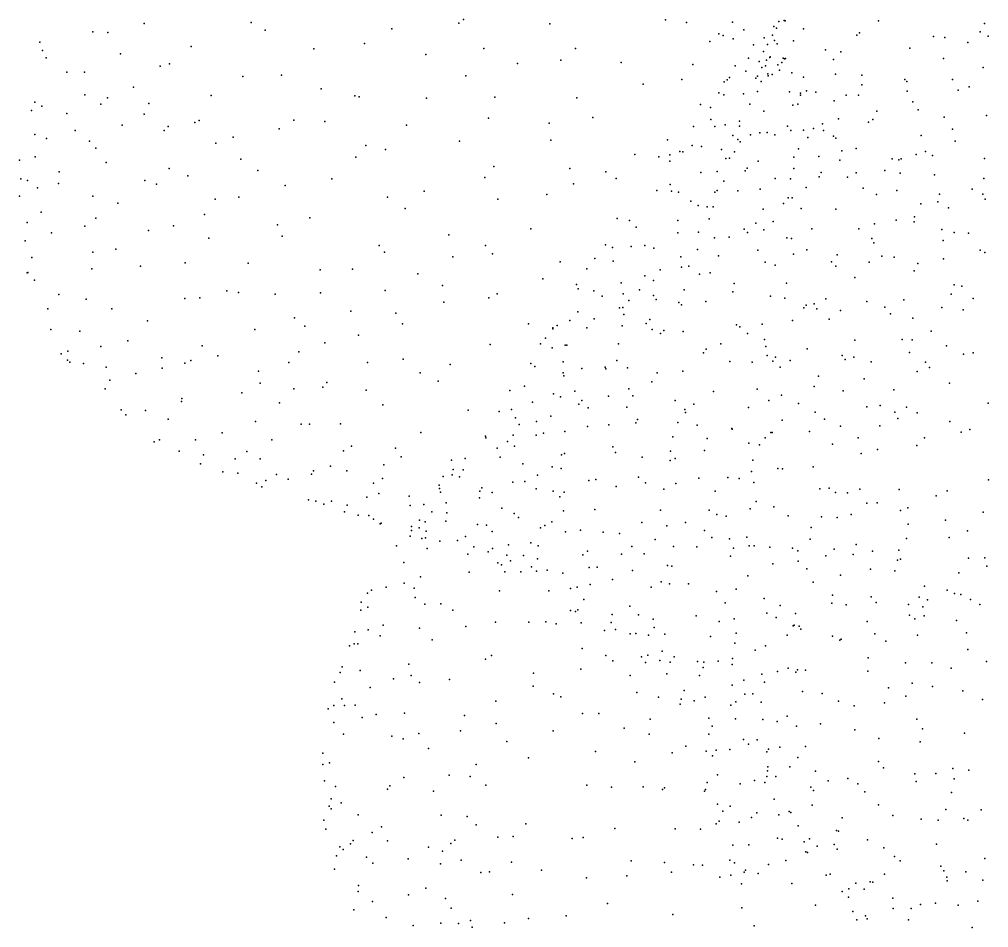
# Model space of a CAD drawing. Header units: metres. Extents: x -24.3 to 24.3, y -27.7 to 27.7.
# Drawn here: x -19.95 to -14.42, y -10.37 to -5.19 of the extents above; entities that cross this region are included whole.
import ezdxf

# ---------------------------------------------------------------- set-up
doc = ezdxf.new("R2010")
doc.units = ezdxf.units.M

msp = doc.modelspace()

# ---------------------------------------------------------------- linework, layer by layer
for p in [(-17.4132, -5.191, -5.2544), (-16.2628, -5.1933, 6.8976), (-15.5859, -5.1965, 10.0221), (-19.2348, -5.2152, -1.0213), (-18.625, -5.2084, -0.1515), (-17.8235, -5.2442, 0.772), (-17.4402, -5.2131, 1.1549), (-16.9209, -5.2167, 1.6054), (-16.1422, -5.2083, 7.783), (-15.88, -5.207, 8.3726), (-15.8151, -5.2503, 6.733), (-15.645, -5.2325, 14.5645), (-15.6281, -5.2407, 12.1105), (-15.6157, -5.2028, 13.4114), (-15.5802, -5.1991, 10.5568), (-15.4749, -5.2443, 6.5525), (-15.0474, -5.1991, 3.9546), (-14.4427, -5.2139, 5.2366), (-19.5288, -5.2629, -1.4888), (-19.4431, -5.2659, -3.9586), (-18.5451, -5.252, -4.8422), (-15.9581, -5.274, 7.6542), (-15.9334, -5.2834, 7.3919), (-15.8762, -5.3025, 7.969), (-15.6987, -5.2971, 15.073), (-15.6513, -5.281, 14.2848), (-15.1699, -5.2815, 6.3652), (-15.1552, -5.2674, 3.7419), (-14.7334, -5.2894, 4.1281), (-14.6692, -5.2943, 5.9364), (-14.4678, -5.2617, 16.1116), (-14.4207, -5.2863, 4.6378), (-19.8312, -5.3216, -2.3806), (-18.9682, -5.3451, -0.5674), (-18.2677, -5.3584, -5.0632), (-17.9789, -5.3293, -5.173), (-17.2986, -5.3567, -5.3478), (-16.7751, -5.3575, -5.4395), (-16.01, -5.3163, 2.6342), (-15.7592, -5.3367, 14.8507), (-15.6804, -5.3346, 12.8965), (-15.6409, -5.3123, 15.5766), (-15.6259, -5.3309, 6.8197), (-15.5324, -5.3131, -5.2018), (-14.8677, -5.3552, -5.0447), (-14.537, -5.323, 4.2632), (-19.8152, -5.3692, -2.6492), (-19.7952, -5.4107, -3.1688), (-19.3713, -5.3873, -1.1928), (-17.6282, -5.3917, 0.9693), (-15.788, -5.4124, 14.5853), (-15.7039, -5.3735, 13.5646), (-15.6671, -5.408, 7.6566), (-15.6646, -5.4047, 8.1517), (-15.591, -5.4128, 9.1817), (-15.5829, -5.4159, 9.5587), (-15.5775, -5.4146, 3.0517), (-15.3487, -5.3639, 15.951), (-15.2624, -5.3756, 6.6867), (-14.6765, -5.414, 16.268), (-19.145, -5.4571, -0.8006), (-19.0912, -5.4445, -4.4509), (-17.1062, -5.4425, 1.3373), (-16.8592, -5.4232, 1.5154), (-16.5151, -5.4369, 1.8153), (-16.1058, -5.4479, 2.3607), (-15.8648, -5.4552, 15.0746), (-15.7282, -5.4303, 13.3258), (-15.7124, -5.4662, 12.1021), (-15.6909, -5.4562, 11.3241), (-15.6863, -5.4242, 11.6033), (-15.6208, -5.4494, 10.1326), (-15.5989, -5.4367, 8.7175), (-15.304, -5.4198, 3.3839), (-14.4497, -5.466, 4.0584), (-19.676, -5.4915, -3.5113), (-19.5762, -5.4918, -1.4969), (-18.6725, -5.5161, -0.1312), (-18.4521, -5.5084, -5.0034), (-17.4017, -5.513, 1.1069), (-15.8967, -5.5224, 15.3569), (-15.8037, -5.4872, 14.2126), (-15.7467, -5.5258, 12.69), (-15.7376, -5.5143, 12.4682), (-15.6774, -5.5012, 10.7064), (-15.6773, -5.5129, 15.9317), (-15.6528, -5.5057, 10.3501), (-15.612, -5.4815, 8.421), (-15.5413, -5.4957, 7.9618), (-15.4755, -5.5199, 16.1253), (-15.2919, -5.5041, 7.0309), (-15.1428, -5.5091, -5.1725), (-19.2955, -5.5766, -1.011), (-16.3894, -5.5612, -5.5344), (-16.1686, -5.5332, -5.4626), (-15.928, -5.5464, 2.4678), (-15.9108, -5.5352, 14.8198), (-15.7166, -5.545, 11.0974), (-15.1412, -5.5646, 6.8631), (-14.8977, -5.5336, 3.5441), (-14.8855, -5.5446, 16.3961), (-14.6246, -5.5343, 3.7777), (-14.5291, -5.5752, 6.1668), (-19.574, -5.6208, -3.7467), (-19.4441, -5.6378, -4.0015), (-18.8537, -5.6247, -0.335), (-18.2264, -5.588, 0.4215), (-18.0348, -5.6271, 0.5733), (-18.0098, -5.6323, -5.2467), (-17.2359, -5.6355, -5.4758), (-16.7679, -5.6383, 1.5), (-15.9582, -5.6106, 15.5835), (-15.9292, -5.6219, 14.4008), (-15.8178, -5.6155, 13.8305), (-15.7368, -5.6027, -5.3676), (-15.5554, -5.6049, 9.6851), (-15.4923, -5.6112, 9.0248), (-15.4919, -5.6234, 8.2835), (-15.4583, -5.5981, 2.9448), (-15.4044, -5.6056, 7.7121), (-15.2318, -5.6231, 16.4122), (-15.1613, -5.624, 3.1534), (-14.8828, -5.6012, -5.1324), (-14.5925, -5.594, -5.052), (-19.8595, -5.664, -2.6591), (-19.8186, -5.6865, -3.1917), (-19.4818, -5.6753, -1.2865), (-19.2097, -5.6713, -4.3281), (-17.6254, -5.6405, 0.8971), (-16.0621, -5.677, 2.1528), (-16.0048, -5.6934, 14.6033), (-15.7805, -5.6739, 16.1363), (-15.5364, -5.681, 16.3196), (-15.5071, -5.6754, 9.4127), (-15.3008, -5.6549, 7.5214), (-14.8503, -5.6605, 6.65), (-19.8774, -5.7108, -2.278), (-19.676, -5.7275, -1.589), (-19.2353, -5.7315, -0.8652), (-15.7011, -5.715, 2.5241), (-15.0557, -5.715, 16.5836), (-14.8204, -5.706, 3.2981), (-14.6734, -5.7492, 16.5616), (-14.4302, -5.7394, 3.5731), (-19.3614, -5.7937, -4.1456), (-19.0981, -5.802, -4.4763), (-18.9469, -5.7793, -0.4692), (-18.9221, -5.7667, -4.64), (-18.3821, -5.7659, 0.2343), (-18.2057, -5.7732, -5.174), (-17.7399, -5.7943, -5.3877), (-17.2718, -5.754, 1.1088), (-16.926, -5.7825, -5.5931), (-16.6768, -5.7513, -5.6082), (-16.103, -5.8026, 15.8039), (-16.0039, -5.7622, 16.0236), (-15.9811, -5.8016, 14.2162), (-15.9208, -5.7924, 13.9365), (-15.8408, -5.7997, 12.6458), (-15.8391, -5.7723, 12.9591), (-15.5656, -5.7996, -5.3876), (-15.3668, -5.7872, 2.6807), (-15.2748, -5.7586, 7.8053), (-15.1048, -5.7777, 7.4003), (-15.0787, -5.7618, 2.9745), (-19.8598, -5.8477, -2.9942), (-19.6286, -5.8245, -3.6482), (-19.1216, -5.8251, -0.6956), (-18.4654, -5.8145, -5.0137), (-15.8787, -5.8532, 13.3479), (-15.7765, -5.8486, -5.4778), (-15.7242, -5.8373, 2.2826), (-15.6819, -5.8361, 10.426), (-15.6376, -5.849, 10.1993), (-15.5475, -5.8256, 9.7207), (-15.4755, -5.8231, 16.5476), (-15.4179, -5.8139, 8.765), (-15.3614, -5.8256, 8.4511), (-15.3038, -5.8567, 8.2178), (-14.8046, -5.8531, -5.1972), (-14.6244, -5.8165, 6.6121), (-19.7918, -5.8709, -3.3201), (-19.5465, -5.8849, -1.329), (-18.8269, -5.897, -0.3295), (-18.7275, -5.8635, -4.8087), (-17.9719, -5.9111, -5.2899), (-17.4369, -5.8852, 0.9466), (-16.9151, -5.879, 1.3103), (-16.2509, -5.8778, 15.4499), (-16.1106, -5.9097, 1.8417), (-15.8503, -5.8762, 11.9018), (-15.8366, -5.8893, 11.3684), (-15.4494, -5.8649, 9.1279), (-15.2897, -5.8675, 16.7095), (-14.6092, -5.8855, 3.1542), (-19.5118, -5.9245, -3.8808), (-17.8598, -5.9334, 0.6217), (-16.4363, -5.9617, 1.5922), (-16.2366, -5.9636, 15.0967), (-16.1798, -5.9451, 16.0749), (-16.163, -5.9457, 14.7721), (-16.0567, -5.9166, 16.337), (-15.9429, -5.9337, 13.5682), (-15.8676, -5.9457, 11.6094), (-15.5034, -5.9286, 9.526), (-15.2564, -5.9402, 2.4984), (-15.1735, -5.9268, 7.69), (-14.8317, -5.9607, 7.0625), (-14.779, -5.9444, 16.6981), (-14.7393, -5.968, 2.8928), (-19.9459, -5.9931, -2.4877), (-19.8576, -5.9752, -2.0676), (-19.4526, -6.0075, -1.1377), (-18.6837, -5.989, -0.1577), (-18.0284, -5.9777, 0.4698), (-16.3005, -5.9742, 15.7197), (-16.2367, -6, -5.653), (-15.9174, -5.9838, 13.0348), (-15.8966, -5.9819, 12.2785), (-15.7337, -5.9993, 10.7531), (-15.5292, -5.9768, 2.1452), (-15.3866, -5.9725, 2.3181), (-15.2683, -5.9943, -5.3866), (-14.9682, -5.9862, -5.2878), (-14.9317, -5.9924, 7.2831), (-14.9179, -5.9862, 2.7063), (-14.4426, -5.9838, 6.5059), (-19.7204, -6.0611, -1.5605), (-19.093, -6.0415, -0.6819), (-18.5869, -6.0525, -4.9198), (-17.2404, -6.0302, 1.0298), (-16.8081, -6.0415, -5.6748), (-16.6026, -6.0608, 1.3873), (-16.0601, -6.0642, 13.9627), (-15.9673, -6.0592, 13.2549), (-15.8072, -6.0545, 11.1563), (-15.7954, -6.0391, 1.8465), (-15.5308, -6.0412, -5.4921), (-15.3749, -6.0639, 8.699), (-15.1735, -6.0667, 2.1886), (-15.0108, -6.0536, 7.4929), (-14.924, -6.0678, 2.4579), (-14.7281, -6.0778, 2.6343), (-19.9387, -6.0995, -2.6927), (-19.9009, -6.1089, -2.9863), (-19.7245, -6.1274, -3.4729), (-19.2313, -6.1103, -0.8647), (-19.1642, -6.1301, -4.3861), (-18.987, -6.0827, -4.5521), (-18.1647, -6.1, 0.2951), (-17.2918, -6.092, -5.6161), (-16.7863, -6.128, 1.2062), (-16.5436, -6.0979, -5.6813), (-16.2344, -6.1319, 1.5304), (-15.9295, -6.1144, 16.6487), (-15.6359, -6.0979, 10.2767), (-15.5497, -6.0999, 16.7931), (-15.3846, -6.0884, 1.9705), (-15.2244, -6.0908, 8.2464), (-14.4466, -6.0984, 2.8636), (-19.8445, -6.1509, -1.9281), (-18.432, -6.1377, -5.0533), (-17.6381, -6.1705, 0.6653), (-16.9386, -6.1898, 1.0531), (-16.3122, -6.1672, 14.9722), (-16.2269, -6.1705, 14.536), (-16.1877, -6.1757, 16.533), (-15.9806, -6.1771, 12.788), (-15.9671, -6.1667, 1.6415), (-15.8485, -6.1683, 11.3742), (-15.7212, -6.1591, -5.589), (-15.4594, -6.1491, 9.3725), (-15.134, -6.1534, 8.0071), (-15.0592, -6.1888, 7.7463), (-14.9426, -6.1669, 2.0777), (-14.6985, -6.1875, 2.2175), (-14.5127, -6.1601, 6.7228), (-14.4528, -6.1873, 2.4624), (-19.9472, -6.1986, -2.2639), (-19.5288, -6.2001, -3.8336), (-19.3853, -6.2396, -1.0736), (-18.8299, -6.2161, -0.3666), (-18.6956, -6.2056, -4.8067), (-17.8477, -6.2043, 0.5223), (-17.2176, -6.2164, 0.8752), (-16.1174, -6.2279, 13.824), (-15.5882, -6.2407, 10.077), (-15.562, -6.2082, 1.7712), (-15.5388, -6.2096, 9.8081), (-14.8055, -6.2428, 7.3201), (-14.708, -6.231, 2.0002), (-14.4388, -6.2165, -5.0061), (-19.8231, -6.29, -3.2249), (-17.747, -6.2702, -5.404), (-16.0759, -6.252, 13.3737), (-16.0235, -6.2596, -5.6823), (-15.9901, -6.2591, 12.035), (-15.7058, -6.2733, 10.6575), (-15.4884, -6.2688, 9.5657), (-15.29, -6.2734, 8.5703), (-14.648, -6.2648, 7.064), (-19.902, -6.3498, -2.0806), (-19.5112, -6.3249, -1.2424), (-18.8915, -6.3032, -4.598), (-18.2911, -6.3222, 0.0831), (-16.5382, -6.3256, 15.3533), (-16.4674, -6.3384, -5.6878), (-16.1912, -6.3373, 16.6956), (-16.0137, -6.3279, 1.4538), (-15.7464, -6.3532, 16.9013), (-15.6483, -6.344, 10.3613), (-15.07, -6.3563, 7.9302), (-14.9467, -6.3363, 16.9146), (-14.8444, -6.3462, -5.1944), (-14.8414, -6.3163, 1.8295), (-19.7643, -6.4076, -1.631), (-19.5738, -6.371, -3.6708), (-19.2116, -6.3947, -4.2492), (-19.0687, -6.3683, -0.6852), (-18.4755, -6.3632, -4.9719), (-17.0294, -6.385, 0.8684), (-16.4294, -6.3763, 1.2053), (-16.1912, -6.4076, 1.3015), (-16.0743, -6.4036, 12.7315), (-15.8142, -6.387, 11.0803), (-15.7935, -6.4058, -5.603), (-15.7014, -6.3915, 1.4276), (-15.4267, -6.3852, 9.2792), (-15.1584, -6.3853, 8.2274), (-14.6856, -6.39, 16.9129), (-14.6153, -6.4073, 1.6178), (-14.5331, -6.4106, 1.1911), (-19.9133, -6.4532, -2.7354), (-18.8658, -6.4385, -0.4844), (-18.4491, -6.4276, -0.1115), (-17.4984, -6.4205, -5.5026), (-15.9828, -6.4365, 11.7203), (-15.8981, -6.4338, 11.3826), (-15.5707, -6.436, 9.9626), (-15.5426, -6.4414, -5.4999), (-15.0846, -6.4411, 1.5578), (-15.0732, -6.4659, -5.2998), (-14.6788, -6.4511, 1.3782), (-19.5288, -6.5187, -1.3445), (-19.3976, -6.5015, -1.1369), (-17.8943, -6.4807, -5.3204), (-17.8642, -6.5189, 0.299), (-17.2881, -6.4799, 0.6556), (-16.605, -6.4769, 15.1955), (-16.5651, -6.4915, 1.0292), (-16.4573, -6.4857, 14.6559), (-16.3807, -6.4805, 14.4014), (-16.3284, -6.4953, 14.1798), (-16.0795, -6.5033, 12.0859), (-15.7351, -6.5062, 10.6756), (-15.4566, -6.5059, 1.3399), (-14.4664, -6.5069, 0.9813), (-14.4412, -6.5203, 6.7489), (-19.876, -6.5481, -1.9865), (-17.4753, -6.5443, 0.5045), (-17.2478, -6.5278, -5.5964), (-16.8633, -6.5728, -5.6827), (-16.6645, -6.5544, 15.7252), (-16.5603, -6.5705, -5.6873), (-16.1751, -6.5452, -5.6826), (-15.959, -6.5399, -5.6544), (-15.6928, -6.5748, 10.456), (-15.5317, -6.5294, 9.7506), (-15.3159, -6.5733, -5.4002), (-15.2819, -6.533, 17.0367), (-15.1011, -6.5753, 8.13), (-15.0286, -6.5409, 17.0088), (-14.9568, -6.5478, 1.2334), (-14.6764, -6.5566, 7.1712), (-19.5339, -6.613, -3.6402), (-19.2556, -6.5993, -4.1029), (-19.0012, -6.5793, -4.4002), (-18.6429, -6.5813, -0.3637), (-18.2314, -6.6192, -5.0934), (-18.0465, -6.6161, 0.1285), (-16.71, -6.6129, 15.4473), (-16.292, -6.62, 16.7117), (-16.1702, -6.6036, 12.7128), (-16.1288, -6.5978, 1.1375), (-15.6356, -6.5934, 17.0835), (-15.291, -6.5982, 8.6402), (-14.8436, -6.6258, -5.1631), (-14.8219, -6.583, 7.3884), (-19.9024, -6.6363, -2.2705), (-19.8992, -6.6345, -2.501), (-19.8612, -6.6776, -2.8555), (-17.6747, -6.6428, -5.4051), (-16.9622, -6.6698, 0.6588), (-16.3804, -6.6528, 13.9291), (-16.33, -6.6793, 13.5901), (-16.0686, -6.6433, 11.9134), (-16.0077, -6.637, 16.9166), (-15.1822, -6.6634, 8.3598), (-18.7641, -6.7383, -4.5871), (-17.8613, -6.7375, 0.1263), (-17.5338, -6.709, 0.3237), (-16.7705, -6.7022, 15.2354), (-16.7592, -6.7267, 15.8384), (-16.6713, -6.7393, 16.2111), (-16.5157, -6.6941, 14.3211), (-16.4111, -6.7325, -5.6828), (-16.1546, -6.7338, 12.1303), (-15.878, -6.7442, 1.0558), (-15.8705, -6.6977, 11.0792), (-15.5724, -6.6957, 1.1375), (-14.6155, -6.7056, 0.758), (-14.5723, -6.7117, -4.9414), (-19.7222, -6.7602, -3.1866), (-19.5668, -6.7857, -3.4917), (-19.0036, -6.783, -4.3014), (-18.9189, -6.7789, -0.7613), (-18.697, -6.7483, -0.5389), (-18.4877, -6.7573, -4.8419), (-18.2302, -6.7498, -0.1263), (-17.2705, -6.7785, -5.5565), (-17.2217, -6.7564, 0.4439), (-16.6228, -6.7697, 14.5005), (-16.5028, -6.7569, 14.0798), (-16.4711, -6.7947, 16.5368), (-16.3309, -6.766, 13.2473), (-16.3147, -6.7881, 13.0255), (-16.0313, -6.7993, 11.631), (-15.6629, -6.77, -5.5244), (-15.582, -6.7808, 9.8613), (-15.3475, -6.7849, 1.0728), (-14.9021, -6.7912, 7.5887), (-14.6333, -6.7581, 7.0921), (-14.507, -6.7835, 6.9083), (-19.7857, -6.8408, -1.9493), (-19.4208, -6.841, -3.7569), (-17.5271, -6.8035, -5.4529), (-16.5235, -6.8358, 13.8599), (-16.5051, -6.8341, 0.7484), (-16.1857, -6.8065, 16.8494), (-16.1707, -6.8183, -5.6809), (-15.4723, -6.8364, 9.3805), (-15.4605, -6.821, -5.4442), (-15.4144, -6.8132, 9.1108), (-15.3987, -6.8423, 17.1274), (-15.2633, -6.852, 8.4552), (-15.1128, -6.8, 8.1355), (-15.0101, -6.8317, 17.1033), (-14.6849, -6.8339, 17.0261), (-14.5643, -6.8476, 0.579), (-18.378, -6.8932, -0.3774), (-18.0567, -6.8553, -5.1439), (-17.8002, -6.8673, -5.3301), (-16.8083, -6.9076, -5.6697), (-16.7621, -6.8583, 14.7588), (-16.6688, -6.8987, 14.281), (-16.5005, -6.8749, 13.5972), (-16.3518, -6.9033, 12.7787), (-15.5376, -6.9083, 0.9287), (-15.3287, -6.8998, 8.6742), (-14.9781, -6.8696, 7.7939), (-14.8519, -6.8956, -5.0426), (-19.7686, -6.959, -2.9877), (-19.216, -6.9109, -1.2147), (-18.6037, -6.9602, -4.6702), (-18.3196, -6.9398, -4.9122), (-17.7613, -6.9267, -0.0185), (-17.0432, -6.9275, -5.6271), (-16.9054, -6.9497, 0.4334), (-16.9046, -6.9567, 15.5777), (-16.8793, -6.9359, 15.9137), (-16.711, -6.9505, 0.5345), (-16.51, -6.9384, 13.3873), (-16.3725, -6.9245, 16.7504), (-16.3389, -6.9589, 12.4138), (-16.2715, -6.9652, 0.7111), (-15.8569, -6.9336, 10.8218), (-15.8388, -6.9446, 17.0388), (-15.7099, -6.9296, 10.2647), (-19.6022, -6.9697, -1.7843), (-18.0128, -6.9928, -0.2517), (-16.9465, -7.0089, 15.263), (-16.2899, -6.9823, 12.0324), (-16.162, -6.9711, 11.7893), (-15.7947, -6.983, 10.5314), (-15.6966, -7.0161, -5.4749), (-15.183, -7.0201, 0.776), (-14.9113, -7.0171, 7.5703), (-14.8543, -7.0189, 0.5805), (-14.7475, -6.9694, 7.221), (-19.4818, -7.0568, -3.4138), (-19.3281, -7.0234, -1.4573), (-18.9038, -7.0531, -1.0009), (-18.2044, -7.0354, -0.4205), (-17.2616, -7.0445, -5.4862), (-16.9741, -7.0405, 15.0404), (-16.9085, -7.0638, 14.7305), (-16.8335, -7.0481, 14.446), (-16.8239, -7.0496, 16.1471), (-16.5298, -7.0406, 13.0703), (-16.0291, -7.0715, 0.6738), (-15.9463, -7.0422, 11.0468), (-15.689, -7.0566, 10.0496), (-15.4548, -7.0698, 9.1401), (-14.6587, -7.0529, -4.7811), (-19.7098, -7.0975, -2.7346), (-19.6708, -7.083, -2.0093), (-19.1348, -7.1217, -3.8859), (-18.8159, -7.1089, -4.2766), (-18.3529, -7.0867, -0.5722), (-17.7583, -7.1294, -0.2477), (-16.046, -7.0929, 16.9505), (-15.6812, -7.1081, 17.076), (-15.6346, -7.1167, 0.7098), (-15.2548, -7.1084, -5.2189), (-15.2377, -7.13, 8.2637), (-15.1873, -7.1174, 17.1293), (-14.8699, -7.0905, -4.9415), (-14.5615, -7.1003, 16.9718), (-14.5071, -7.0924, 6.793), (-19.6736, -7.1338, -2.5008), (-19.6591, -7.1465, -2.283), (-19.581, -7.1529, -2.9981), (-19.4523, -7.1745, -3.2063), (-19.1331, -7.1795, -1.3919), (-19.0028, -7.1525, -1.2152), (-18.9693, -7.1367, -4.0593), (-18.4106, -7.148, -4.6852), (-17.962, -7.1484, -5.0246), (-17.4909, -7.1591, -5.3269), (-17.0298, -7.1537, 15.4188), (-17.0067, -7.1703, 0.1773), (-16.8447, -7.1435, 14.1039), (-16.7387, -7.1814, 13.3559), (-16.6056, -7.1751, 12.7323), (-16.6025, -7.1844, 0.3782), (-16.5395, -7.1358, -5.5554), (-16.4792, -7.1784, 16.7239), (-15.8941, -7.1425, 10.7401), (-15.7681, -7.1467, 10.2547), (-15.6504, -7.14, 9.8128), (-15.6075, -7.1746, -5.3481), (-15.5505, -7.137, 9.435), (-15.0888, -7.144, 0.5653), (-14.7799, -7.1465, 17.0543), (-14.7558, -7.1762, 0.4013), (-19.283, -7.2097, -3.465), (-18.5832, -7.1974, -0.843), (-17.6604, -7.2066, -5.1922), (-16.8461, -7.2064, 13.7426), (-16.8419, -7.2241, -5.4876), (-16.3096, -7.2059, 11.7372), (-16.1622, -7.1963, 11.4521), (-15.39, -7.2257, 8.7274), (-15.1286, -7.2405, -5.0469), (-14.8256, -7.1983, 7.256), (-19.4318, -7.2492, -1.8149), (-18.5739, -7.2655, -4.3473), (-18.2168, -7.2893, -4.6898), (-18.1937, -7.2617, -0.6765), (-17.5584, -7.2544, -0.2647), (-17.0654, -7.283, 14.3825), (-16.3405, -7.2587, 0.3842), (-15.4135, -7.2845, 17.1078), (-14.6429, -7.2651, -4.606), (-19.4587, -7.2982, -2.8642), (-18.6781, -7.3201, -4.1514), (-18.3827, -7.2976, -4.5276), (-17.9693, -7.3052, -0.5911), (-17.1507, -7.3076, 14.7764), (-16.9005, -7.3259, 13.3135), (-16.861, -7.3436, 16.2455), (-16.7782, -7.311, 12.7937), (-16.5864, -7.3398, 12.1618), (-16.4711, -7.2984, 11.9265), (-16.4478, -7.3377, -5.4341), (-15.9875, -7.3137, 0.4338), (-15.7389, -7.2993, 9.9802), (-15.6002, -7.3346, 0.4957), (-15.2485, -7.3093, 0.4522), (-14.9598, -7.3039, 7.5023), (-19.0233, -7.3701, -3.595), (-19.0199, -7.3532, -1.5191), (-18.4627, -7.3787, -1.0431), (-17.8733, -7.3887, -4.8654), (-17.0199, -7.3747, 15.9794), (-16.7558, -7.3846, 12.4109), (-16.7388, -7.3638, 0.1158), (-16.7036, -7.4054, 16.4822), (-16.483, -7.4034, 0.1903), (-16.2076, -7.3648, 11.2917), (-16.0999, -7.3854, 11.0422), (-15.7891, -7.4051, 0.3987), (-15.6733, -7.3651, 9.6595), (-15.5033, -7.3817, 8.993), (-15.1129, -7.4014, 7.7961), (-15.0374, -7.3937, -4.88), (-14.8865, -7.402, 0.2735), (-14.4224, -7.3789, 16.8791), (-19.3658, -7.4185, -2.1721), (-19.3409, -7.447, -2.6109), (-19.2282, -7.4214, -3.0952), (-17.3873, -7.4202, -0.3723), (-17.2113, -7.4266, 14.2659), (-17.1412, -7.4155, 13.9828), (-16.9165, -7.4535, 12.6458), (-16.1518, -7.4156, 0.2778), (-16.1478, -7.4327, 16.9052), (-15.4086, -7.4304, -5.1127), (-14.9548, -7.4303, 17.0959), (-14.8266, -7.4351, 7.1021), (-19.0987, -7.47, -1.8301), (-18.6003, -7.485, -1.3255), (-18.3409, -7.4997, -4.3024), (-18.2933, -7.5, -1.125), (-18.1151, -7.4983, -0.9908), (-17.1177, -7.4633, 13.5866), (-17.0965, -7.5009, 13.2613), (-16.9981, -7.4851, 12.8656), (-16.7066, -7.5125, -0.0605), (-16.5852, -7.5041, 11.842), (-16.4312, -7.4915, 11.5559), (-16.4211, -7.4728, 16.7754), (-16.1919, -7.4908, -5.3404), (-16.0816, -7.5049, 10.8259), (-15.5963, -7.4767, 9.2464), (-15.3559, -7.4713, 0.3125), (-15.2645, -7.511, 8.047), (-15.0393, -7.5086, 7.5508), (-14.9363, -7.4666, 7.3397), (-14.6406, -7.4833, 0.1113), (-18.7902, -7.5494, -1.5777), (-17.6579, -7.5473, -4.8686), (-17.2886, -7.568, 15.2539), (-17.1312, -7.5631, -0.3982), (-17, -7.5619, 16.1114), (-16.958, -7.5505, -5.2476), (-16.8364, -7.5416, 12.2442), (-16.2197, -7.5723, 11.0052), (-15.8831, -7.524, 16.9983), (-15.8812, -7.5283, 10.2784), (-15.6618, -7.5478, 17.0365), (-15.6531, -7.5479, 0.2766), (-15.4411, -7.5414, 8.5772), (-14.5756, -7.5453, -4.3065), (-14.5263, -7.5304, 6.6255), (-19.1782, -7.6009, -2.5794), (-19.1483, -7.5886, -2.3284), (-18.942, -7.5894, -3.287), (-18.5078, -7.5879, -3.9446), (-18.0534, -7.6257, -4.4521), (-17.2863, -7.578, 13.7521), (-17.1638, -7.5974, 13.0309), (-17.1224, -7.625, 12.664), (-16.0236, -7.5819, 0.1432), (-15.7875, -7.6069, 9.8368), (-15.7265, -7.6165, -5.1202), (-15.6931, -7.5782, 9.507), (-15.3086, -7.6144, -4.9593), (-15.1638, -7.5778, 0.1486), (-14.8278, -7.6213, 6.9822), (-14.7838, -7.5777, 17.003), (-19.0356, -7.6538, -2.8464), (-18.8972, -7.6745, -2.172), (-18.6505, -7.6555, -3.6129), (-18.0983, -7.6524, -1.2411), (-17.8021, -7.6356, -0.9902), (-17.2213, -7.637, 15.6519), (-16.8559, -7.6745, 16.3157), (-16.8384, -7.6664, 11.9601), (-16.5624, -7.6293, -5.2305), (-16.5472, -7.6619, 11.4823), (-16.2343, -7.6538, 16.8671), (-16.0401, -7.6498, 10.5243), (-15.1466, -7.6668, 7.6662), (-15.0521, -7.6443, -4.7048), (-18.9142, -7.7255, -2.4197), (-18.7161, -7.6972, -1.9929), (-18.5746, -7.6963, -1.7715), (-18.1735, -7.7384, -1.4696), (-17.8678, -7.731, -1.2051), (-17.7702, -7.6862, -4.6209), (-17.4829, -7.7042, -0.8093), (-17.4044, -7.6945, 14.8935), (-17.2055, -7.6869, -5.0905), (-17.0751, -7.7256, 12.3347), (-16.3947, -7.6868, 11.1613), (-16.235, -7.7076, -0.0694), (-16.2075, -7.6959, 10.7802), (-15.7637, -7.7053, 0.0934), (-18.7859, -7.7719, -3.1442), (-18.7011, -7.7787, -2.3238), (-18.4804, -7.787, -2.0212), (-18.282, -7.785, -3.9108), (-18.27, -7.7652, -1.6633), (-18.0802, -7.7663, -4.2385), (-17.4792, -7.7883, 13.7313), (-17.4727, -7.7571, 14.6646), (-17.4168, -7.7603, 15.1534), (-16.992, -7.7907, 16.152), (-16.9076, -7.7426, -5.1104), (-16.8572, -7.7529, -0.4748), (-15.7707, -7.7699, 16.9948), (-15.6203, -7.7522, -4.9548), (-15.594, -7.7536, 8.9306), (-15.4203, -7.7435, 0.0305), (-18.5951, -7.8361, -2.8798), (-18.5422, -7.8203, -3.389), (-18.4149, -7.8138, -3.6236), (-17.9281, -7.836, -1.5292), (-17.8769, -7.809, -4.3956), (-17.5532, -7.8468, 14.4824), (-17.5296, -7.7971, -1.0689), (-17.4373, -7.7992, 13.2069), (-17.1326, -7.83, -0.7525), (-17.0648, -7.8269, 12.0741), (-16.7, -7.8213, -5.0236), (-16.6596, -7.8157, 11.3535), (-16.4169, -7.8025, -5.0975), (-16.3758, -7.8344, 10.8752), (-16.2028, -7.8387, 10.5298), (-16.0724, -7.8078, 10.3271), (-15.9068, -7.8045, 9.9799), (-15.8425, -7.8088, 9.7503), (-15.7588, -7.8327, 9.3954), (-14.419, -7.8168, 6.3635), (-18.5638, -7.8561, -2.5178), (-17.8978, -7.8941, -4.0883), (-17.5509, -7.8667, -4.4914), (-17.5448, -7.8864, 13.49), (-17.3208, -7.8821, 15.5668), (-17.3091, -7.8634, 12.5186), (-17.2504, -7.8885, -0.9964), (-16.999, -7.8684, -4.8618), (-16.903, -7.8823, -0.6754), (-16.8397, -7.8874, 16.3643), (-16.5439, -7.8548, 16.6399), (-16.2713, -7.8705, -0.2767), (-15.9787, -7.8815, -0.1751), (-15.3814, -7.8688, 8.0075), (-15.3292, -7.8648, 17.0291), (-15.2922, -7.889, 7.7458), (-15.2232, -7.8902, -0.1073), (-15.1534, -7.8701, 7.4641), (-14.93, -7.8715, 6.9315), (-14.6556, -7.8806, 6.5333), (-18.299, -7.9319, -2.3724), (-18.2554, -7.9394, -2.9455), (-18.2111, -7.9553, -2.6854), (-18.1661, -7.9384, -3.4549), (-17.9656, -7.9153, -1.8339), (-17.7234, -7.9094, -4.2702), (-17.6397, -7.9576, 14.267), (-17.5123, -7.9486, 15.0952), (-17.3236, -7.9204, -4.5235), (-16.865, -7.913, 11.5032), (-15.7444, -7.9405, -0.1534), (-15.1144, -7.9491, 7.1748), (-15.0556, -7.9474, 17.0124), (-14.7182, -7.9085, -4.1682), (-18.0926, -8.0001, -3.1738), (-18.0773, -7.9612, -2.1598), (-17.7179, -7.9642, -1.7289), (-17.5947, -7.9992, 14.8268), (-17.5085, -8.0046, 12.6193), (-17.1955, -7.9792, -1.2009), (-17.1257, -8.0094, -4.4554), (-16.8435, -7.9934, -4.6831), (-16.6651, -7.9857, 11.0307), (-16.2913, -7.9894, -4.8331), (-16.0127, -7.99, -4.8287), (-15.9698, -8.0142, 9.6421), (-15.7782, -7.9825, -4.7132), (-15.6439, -7.9703, 8.6393), (-15.2031, -8.0151, -4.5459), (-14.922, -7.9918, -4.3035), (-14.8798, -7.9775, 6.5269), (-14.4497, -8.0014, 6.1719), (-18.0151, -8.0187, -2.872), (-17.9536, -8.0211, -3.419), (-17.9279, -8.0419, -2.5852), (-17.8887, -8.0673, -3.106), (-17.884, -8.0631, -2.3083), (-17.6648, -8.047, 13.3479), (-17.6324, -8.0564, -3.7745), (-17.5141, -8.0527, -3.9757), (-17.1011, -8.032, 11.6898), (-16.9112, -8.0556, 11.2966), (-16.3972, -8.0608, 10.4784), (-16.148, -8.0611, 16.8864), (-15.9161, -8.0238, 16.9247), (-15.5622, -8.0222, 8.2195), (-15.3727, -8.027, 7.5926), (-15.2828, -8.0324, 7.3659), (-14.8777, -8.0692, 6.2686), (-14.6646, -8.0465, 16.8814), (-17.7111, -8.106, 14.5008), (-17.7101, -8.0829, -2.1249), (-17.6668, -8.0899, 12.8486), (-17.6263, -8.1092, -3.5432), (-17.3347, -8.0713, -4.1227), (-17.2837, -8.075, 15.8104), (-17.2498, -8.1117, -1.6595), (-16.9746, -8.0911, -1.1551), (-16.9506, -8.0778, 16.2437), (-16.833, -8.1141, -4.4161), (-16.7465, -8.1049, -0.943), (-16.618, -8.1157, -4.5582), (-16.5241, -8.1234, -0.7531), (-16.2552, -8.0794, -0.5234), (-16.0398, -8.1063, -0.4655), (-15.4314, -8.0882, -4.5192), (-14.539, -8.107, -0.1329), (-17.7178, -8.1373, 13.1249), (-17.6516, -8.1518, -3.2853), (-17.63, -8.1485, -2.8567), (-17.5482, -8.1668, -2.4796), (-17.4486, -8.1622, 12.1191), (-17.4024, -8.141, 15.5433), (-17.0296, -8.1764, -1.4624), (-16.3201, -8.1574, -4.5728), (-15.9984, -8.145, -4.6011), (-15.8975, -8.1533, 9.061), (-15.7989, -8.1432, -0.4106), (-15.4362, -8.1561, -0.2203), (-14.8874, -8.1508, -4.1281), (-14.6449, -8.1467, -3.979), (-17.7957, -8.1924, 13.7287), (-17.6219, -8.2076, 12.3884), (-17.3553, -8.1996, -3.5666), (-17.2729, -8.228, 11.6028), (-17.248, -8.209, -1.9253), (-17.1574, -8.1874, 15.9894), (-16.9875, -8.1936, -4.0763), (-16.7066, -8.2242, -1.1493), (-16.4532, -8.1976, 10.297), (-16.2154, -8.1962, 9.8459), (-16.0836, -8.1997, 9.4945), (-15.8742, -8.2064, 8.843), (-15.7842, -8.1931, 8.561), (-15.7557, -8.1931, -4.4023), (-15.6675, -8.2015, 8.1301), (-15.5373, -8.2074, 7.6665), (-15.508, -8.2209, 16.9129), (-15.3004, -8.212, 6.9598), (-15.1744, -8.1864, 16.9569), (-15.0814, -8.2232, -4.2631), (-14.9302, -8.218, 5.9968), (-17.7535, -8.2886, 14.6474), (-17.3895, -8.2407, -3.2972), (-17.2191, -8.2909, -3.0034), (-17.1661, -8.2464, 11.3711), (-17.1464, -8.2786, -3.5421), (-17.0722, -8.2482, -3.764), (-16.9912, -8.2672, 11.0108), (-16.7342, -8.2445, -4.1866), (-16.5124, -8.2408, -4.3455), (-16.3834, -8.2384, 10.09), (-15.8906, -8.2522, 16.8646), (-15.5059, -8.2806, 7.3757), (-15.3467, -8.2505, -4.3757), (-15.1923, -8.2436, -0.2624), (-14.9387, -8.2756, 16.8871), (-14.9223, -8.2703, -0.2786), (-14.5331, -8.2634, 5.7186), (-14.4402, -8.2618, 16.7532), (-17.382, -8.3427, 15.7181), (-17.1965, -8.3011, -2.5359), (-17.1792, -8.3408, -2.3197), (-17.0872, -8.3423, -3.2783), (-17.0255, -8.3139, -1.8481), (-16.9972, -8.3372, 16.1789), (-16.9365, -8.333, -3.6042), (-16.6982, -8.3165, -3.9576), (-16.6522, -8.3147, 10.3708), (-16.451, -8.3342, -1.109), (-16.25, -8.3055, -4.3586), (-16.2254, -8.3094, 16.7479), (-15.6507, -8.2964, 7.8325), (-15.4561, -8.3243, -0.4022), (-15.0926, -8.3261, 6.1267), (-14.9544, -8.3365, 5.7626), (-14.5898, -8.3464, -0.2217), (-14.429, -8.3087, -3.8577), (-17.6588, -8.3709, 12.0846), (-16.8481, -8.3497, -1.6355), (-16.5634, -8.3861, 10.0845), (-16.2869, -8.3987, -4.1396), (-15.7924, -8.3649, -4.241), (-15.4193, -8.401, 6.7768), (-15.2643, -8.3613, 6.4814), (-17.9384, -8.447, 13.208), (-17.8549, -8.4284, 14.4501), (-17.7516, -8.4058, 12.3126), (-17.695, -8.4352, 14.9874), (-17.2094, -8.4496, 11.0359), (-16.9266, -8.4496, -2.1695), (-16.8039, -8.4369, -1.8801), (-16.765, -8.4286, 16.3614), (-16.6918, -8.4136, -3.593), (-16.3433, -8.4282, 9.5313), (-16.2382, -8.4096, -1.0144), (-16.1308, -8.4101, 9.114), (-15.9718, -8.4539, 8.5518), (-15.858, -8.4412, 8.1848), (-14.785, -8.4231, 5.4888), (-14.6556, -8.4464, 5.2407), (-17.9621, -8.4632, 13.6665), (-17.6892, -8.4888, 11.8736), (-16.7276, -8.4989, -3.2964), (-15.6999, -8.4936, 7.5073), (-15.3092, -8.475, 6.1484), (-15.0898, -8.4838, 16.8618), (-14.815, -8.4865, 16.7949), (-14.7674, -8.5012, 4.8687), (-14.6138, -8.4661, -3.9541), (-14.5767, -8.4712, 5.0027), (-14.5229, -8.4989, 4.5404), (-17.9997, -8.5601, 12.9453), (-17.9979, -8.5137, 13.4473), (-17.9603, -8.5427, 13.9786), (-17.6346, -8.5268, 15.2195), (-17.5441, -8.5232, 15.4576), (-17.4744, -8.561, 11.2906), (-16.8044, -8.563, -2.4413), (-16.7745, -8.567, 10.0587), (-16.7623, -8.559, -2.673), (-16.4648, -8.5373, -3.5582), (-15.9216, -8.5176, -0.8229), (-15.6081, -8.534, -4.12), (-15.3139, -8.5211, 5.8907), (-15.2318, -8.5305, 5.6139), (-15.0608, -8.5168, 5.1659), (-14.8764, -8.5285, -0.3543), (-14.7947, -8.5416, 4.5638), (-14.4686, -8.5283, 3.7884), (-16.5652, -8.585, -1.8962), (-16.4151, -8.5872, -1.4353), (-16.3332, -8.612, 16.5702), (-16.0877, -8.5916, -1.0519), (-15.8697, -8.6095, 7.7998), (-15.6836, -8.5779, 7.2401), (-15.6298, -8.6024, 6.9632), (-15.5204, -8.5795, 6.4848), (-14.8694, -8.5892, 4.2224), (-14.8401, -8.6089, 3.9382), (-14.7872, -8.5922, -4.0408), (-14.6018, -8.6182, -0.216), (-17.9586, -8.6715, 14.4328), (-17.8731, -8.6449, 12.1417), (-17.6645, -8.6621, 11.4303), (-17.4011, -8.6541, 10.9677), (-17.2323, -8.6281, 10.7138), (-17.0417, -8.6289, 16.0407), (-16.9436, -8.6259, 10.2067), (-16.886, -8.6383, 16.2042), (-16.7432, -8.6315, 9.8329), (-16.6099, -8.6759, -2.5222), (-16.5718, -8.63, 9.4884), (-16.547, -8.6707, -2.2635), (-16.3272, -8.6588, 8.9189), (-15.9556, -8.6254, 16.7271), (-15.5344, -8.6488, -0.7191), (-15.5289, -8.6462, 6.0402), (-15.4991, -8.6511, 5.7373), (-15.4895, -8.6681, 5.5199), (-15.1119, -8.6247, 4.5691), (-18.0331, -8.6842, 12.6544), (-17.8892, -8.7075, 14.6808), (-17.592, -8.7299, 15.3474), (-16.4639, -8.6954, -3.0888), (-16.4306, -8.6931, -1.7364), (-16.359, -8.7031, -3.4008), (-16.2649, -8.6975, 8.6948), (-16.0048, -8.7103, 8.0109), (-15.8588, -8.6918, 7.5557), (-15.5682, -8.7021, 16.7672), (-15.3098, -8.7089, 4.7084), (-15.2669, -8.7316, 4.3772), (-15.2601, -8.7263, -0.6349), (-15.0674, -8.6951, 4.0879), (-14.8247, -8.7027, 16.7332), (-14.5454, -8.6904, 16.6651), (-18.0637, -8.7635, 13.6132), (-18.0373, -8.7513, 13.8751), (-18.017, -8.7531, 14.1105), (-16.7372, -8.7782, 9.452), (-15.8674, -8.7482, -0.989), (-15.7503, -8.7877, 6.8199), (-15.6915, -8.7642, -3.9002), (-15.0051, -8.7376, -4.06), (-14.5383, -8.7839, 3.2419), (-17.2878, -8.8401, 15.7344), (-17.2543, -8.8178, 10.4083), (-16.6032, -8.8192, 16.3481), (-16.3996, -8.8256, 16.4512), (-16.3631, -8.8167, -2.6785), (-16.2802, -8.7943, 8.4825), (-16.213, -8.8258, 16.5744), (-15.8801, -8.835, 7.1728), (-15.106, -8.8323, 3.9054), (-18.1057, -8.8843, 13.3763), (-17.7257, -8.8682, 11.3368), (-16.7444, -8.8976, 9.2502), (-16.5619, -8.8483, 8.9458), (-16.3763, -8.8587, -2.3892), (-16.2945, -8.8481, -1.8538), (-16.2362, -8.8569, 8.2542), (-16.0797, -8.8522, -3.4527), (-16.0463, -8.8875, -1.476), (-16.0431, -8.8576, 7.7433), (-15.9611, -8.851, 7.4378), (-15.8824, -8.8692, -3.6005), (-15.563, -8.8916, 4.6761), (-15.5095, -8.8999, -3.8112), (-14.8939, -8.8615, 3.4916), (-14.743, -8.8597, -4.0001), (-14.6318, -8.8915, 16.6043), (-14.4303, -8.8522, -0.0776), (-18.1167, -8.9151, 12.5969), (-18.0043, -8.9042, 14.4274), (-17.8141, -8.9517, 14.8684), (-17.712, -8.9328, 15.0776), (-17.0149, -8.9201, 9.7907), (-16.4642, -8.9331, 8.6119), (-16.2548, -8.9228, -2.0691), (-16.0673, -8.9325, -3.2259), (-15.7117, -8.9257, 5.7166), (-15.6226, -8.9108, 5.0578), (-15.5178, -8.9135, -0.8921), (-15.4637, -8.9016, 4.4396), (-15.1081, -8.9083, 16.7405), (-18.1499, -8.97, 12.974), (-17.9459, -9.0018, 11.8856), (-17.6656, -8.9735, 11.09), (-17.4948, -8.9558, 15.4455), (-17.0175, -8.9942, 15.9653), (-15.8822, -8.9887, 16.615), (-15.8152, -8.9598, 6.422), (-15.6981, -8.9711, 5.4471), (-14.9893, -9.0022, -3.9514), (-14.855, -8.9765, 16.6362), (-14.7389, -8.9954, 3.1642), (-18.1085, -9.0652, 13.6916), (-16.9009, -9.0381, 9.3754), (-16.8582, -9.0549, 16.1068), (-16.4257, -9.03, 8.3829), (-16.3011, -9.0568, 8.0822), (-16.156, -9.0174, 7.845), (-16.0354, -9.0556, -2.9868), (-15.8094, -9.0393, 6.0945), (-15.7637, -9.0367, -3.4786), (-15.4804, -9.0239, 16.6719), (-15.3688, -9.0346, 4.1002), (-14.8907, -9.0501, -0.4013), (-14.5667, -9.0197, 2.9736), (-18.1528, -9.1037, 13.203), (-18.0933, -9.1038, 13.9354), (-18.0316, -9.1019, 12.0796), (-17.2302, -9.0784, 10.0309), (-16.179, -9.0958, -2.4739), (-16.1722, -9.068, 16.5162), (-16.0989, -9.0764, 7.6429), (-15.8902, -9.1019, 6.6739), (-15.8611, -9.0821, -1.5452), (-15.716, -9.085, 5.1871), (-15.2761, -9.0797, 3.8788), (-15.1851, -9.106, -0.6756), (-15.012, -9.0888, 3.4487), (-14.4535, -9.0698, -0.0184), (-18.1851, -9.123, 12.6569), (-17.9917, -9.1719, 14.4724), (-17.912, -9.156, 11.6783), (-17.7514, -9.1469, 14.9436), (-17.4081, -9.1618, 10.2733), (-16.7361, -9.1493, 8.86), (-16.6415, -9.1491, 8.6553), (-16.0143, -9.1752, -2.7508), (-15.5688, -9.1641, -1.1171), (-18.1541, -9.2016, 12.4059), (-17.227, -9.207, 15.7262), (-16.35, -9.182, 16.3876), (-15.9956, -9.2219, -2.1485), (-15.8619, -9.1792, -3.1583), (-15.7071, -9.1839, 4.8646), (-15.6249, -9.1946, 4.4516), (-15.5157, -9.2219, 16.5687), (-15.3787, -9.2087, -3.6735), (-14.8286, -9.1822, -4.0575), (-18.0994, -9.2678, 14.1817), (-17.8231, -9.2786, 14.7792), (-17.6698, -9.2637, 10.9025), (-17.4316, -9.249, 15.464), (-16.9029, -9.2488, 9.0791), (-16.4985, -9.2328, 8.2262), (-16.3545, -9.2672, 7.8732), (-16.0153, -9.2671, -2.4349), (-15.182, -9.2432, 16.5963), (-14.796, -9.2377, 3.0461), (-14.5562, -9.2613, -0.107), (-17.7576, -9.2945, 11.1356), (-17.1669, -9.3092, 9.5711), (-16.1452, -9.3354, 7.3517), (-15.8168, -9.2974, 5.2413), (-15.7876, -9.324, -3.0069), (-15.7393, -9.2996, -1.5745), (-15.6094, -9.3424, 4.1234), (-15.4627, -9.3377, 3.8941), (-15.0458, -9.2921, 3.3308), (-14.81, -9.3115, 16.4634), (-18.2171, -9.3758, 12.6074), (-17.6141, -9.3483, 15.1185), (-16.6605, -9.3655, 16.1011), (-16.2242, -9.374, 16.3472), (-16.0301, -9.3634, 7.0146), (-15.9943, -9.3908, 16.4169), (-15.9733, -9.3588, 6.6822), (-15.8959, -9.3551, 5.6688), (-15.6831, -9.3685, -3.3875), (-15.6751, -9.3524, 16.4806), (-18.2169, -9.4402, 12.3664), (-18.1784, -9.4302, 13.4267), (-17.3423, -9.4408, 15.5589), (-17.0431, -9.4024, 15.8206), (-16.4378, -9.4247, 16.1939), (-15.5068, -9.3997, -3.5258), (-15.0474, -9.4241, -0.6218), (-17.4968, -9.5019, 15.2715), (-15.9659, -9.499, 5.9621), (-15.6808, -9.4771, -3.1532), (-15.6783, -9.4533, 4.3358), (-15.6331, -9.5079, -1.6214), (-15.5524, -9.4533, -1.4157), (-15.4068, -9.4782, -1.1686), (-15.0188, -9.4585, 16.4403), (-14.8403, -9.4942, 2.9077), (-14.7209, -9.4908, -0.3189), (-14.6239, -9.4636, 2.7136), (-14.5318, -9.4736, -0.0538), (-18.2062, -9.5328, 13.0478), (-17.8352, -9.5628, 11.2224), (-17.7546, -9.5147, 11.0139), (-17.3758, -9.5086, 9.8215), (-17.2865, -9.5586, 9.5335), (-16.7106, -9.5578, 15.9454), (-16.024, -9.5431, 6.569), (-15.8358, -9.5513, 4.9885), (-15.7548, -9.5314, -2.3054), (-15.6959, -9.5427, -1.974), (-15.6834, -9.5096, -2.9109), (-15.334, -9.5332, -3.6298), (-15.2211, -9.5204, 3.4432), (-15.1658, -9.5509, -3.8564), (-14.8318, -9.5364, -4.1739), (-14.6154, -9.5219, -4.2551), (-18.1445, -9.5663, 14.1354), (-17.8473, -9.5808, 14.6405), (-17.5859, -9.5926, 15.0848), (-16.5707, -9.5696, 8.05), (-16.3891, -9.5684, 7.7432), (-16.2791, -9.5824, 16.186), (-16.2673, -9.5726, 7.4222), (-16.0398, -9.5923, 16.2865), (-16.034, -9.582, 6.8017), (-15.4329, -9.569, 16.3938), (-15.4172, -9.5882, 3.71), (-15.1255, -9.5964, -0.7457), (-14.6308, -9.6007, 16.253), (-18.168, -9.6365, 13.8187), (-18.1127, -9.6588, 12.1488), (-15.9657, -9.6659, 6.2697), (-15.6427, -9.6378, 4.22), (-15.426, -9.6716, -1.4373), (-15.0464, -9.671, 3.1329), (-18.1802, -9.6783, 13.5409), (-18.1684, -9.693, 12.3902), (-18.0142, -9.7279, 11.8681), (-17.5423, -9.7295, 10.2955), (-15.9349, -9.707, 6.0398), (-15.8937, -9.678, 5.3576), (-15.7404, -9.7163, 4.6278), (-15.6148, -9.7265, -2.3608), (-15.5558, -9.7088, 3.9385), (-15.5474, -9.7133, -1.9594), (-14.6627, -9.6977, -0.2185), (-14.4623, -9.6995, 0.0641), (-18.2112, -9.7575, 12.842), (-17.3937, -9.7374, 9.6967), (-17.3421, -9.7837, 15.3134), (-17.059, -9.7795, 8.7794), (-15.9737, -9.7788, 6.7027), (-15.9568, -9.764, 6.4639), (-15.8427, -9.7696, 5.0771), (-15.7715, -9.7429, 16.2382), (-15.2545, -9.7439, -1.1796), (-14.9659, -9.7321, -4.1181), (-14.8035, -9.7512, -0.4123), (-14.7069, -9.7581, -4.287), (-14.5604, -9.7488, 16.0791), (-14.5379, -9.7585, 2.4393), (-18.1989, -9.8097, 13.0825), (-17.9343, -9.8283, 11.6765), (-17.8821, -9.7968, 14.5003), (-16.5504, -9.8052, 7.8596), (-16.2059, -9.8082, 7.2325), (-16.0631, -9.8099, 6.9538), (-15.5053, -9.7899, -2.9897), (-15.286, -9.8163, 16.2724), (-15.2749, -9.82, -3.6238), (-18.0578, -9.8937, 14.0375), (-18.0439, -9.8744, 12.1087), (-17.8476, -9.8748, 11.4186), (-17.4867, -9.8906, 9.9721), (-17.4642, -9.8723, 15.0994), (-17.2183, -9.8544, 9.0346), (-17.1299, -9.8516, 15.4818), (-16.7938, -9.8628, 15.6962), (-16.7324, -9.8569, 8.1336), (-15.6226, -9.8609, 4.1735), (-15.5957, -9.8665, 16.1914), (-15.4713, -9.882, -2.7501), (-15.4397, -9.8645, -3.2078), (-15.1089, -9.8691, -3.9592), (-14.7154, -9.895, 16.0047), (-18.1201, -9.9098, 13.6622), (-18.0999, -9.9247, 12.3672), (-17.6135, -9.9123, 10.6517), (-17.534, -9.9352, 10.2134), (-15.8787, -9.8998, 5.9427), (-15.787, -9.8986, 4.8456), (-15.4611, -9.9389, -2.5019), (-15.4524, -9.9417, 3.6929), (-15.3976, -9.9061, -2.0344), (-15.3003, -9.8972, -1.5412), (-15.2819, -9.9241, -3.4297), (-15.0171, -9.9158, 16.1176), (-18.1389, -9.9619, 13.4369), (-17.9668, -9.9681, 11.9162), (-17.9309, -10.0038, 14.2943), (-17.7291, -9.9787, 14.6955), (-17.427, -9.9866, 9.6789), (-17.14, -9.9977, 8.7308), (-16.4574, -9.9903, 15.8184), (-16.2674, -9.9992, 15.9284), (-15.8944, -9.9854, 6.4149), (-15.869, -10.0005, 6.15), (-15.5756, -9.9878, 4.0026), (-14.9551, -9.9652, -0.8284), (-14.923, -9.9897, 2.8718), (-14.4401, -9.9757, 0.0254), (-18.1503, -10.0372, 12.6668), (-17.5447, -10.007, 14.9005), (-17.3143, -10.0558, 9.1503), (-17.2667, -10.0517, 8.9342), (-16.9689, -10.0425, 15.4725), (-16.2276, -10.0552, 7.3353), (-16.1025, -10.0124, 7.0863), (-16.0505, -10.0139, 16.0274), (-15.8131, -10.0548, 5.2161), (-15.806, -10.0422, 16.035), (-15.675, -10.0098, 4.4084), (-14.6908, -10.021, -0.4434), (-14.6736, -10.0462, -4.4089), (-14.5495, -10.0522, -0.2426), (-16.7127, -10.0872, 8.0282), (-16.4832, -10.0758, 7.6962), (-15.9512, -10.0829, 6.8745), (-15.89, -10.0718, 6.626), (-15.7331, -10.062, 4.6663), (-15.3451, -10.0714, -2.7774), (-15.3229, -10.0657, -2.3487), (-15.0943, -10.1101, -3.8812), (-15.08, -10.1116, -1.464), (-15.0124, -10.0654, -1.0545), (-14.658, -10.0826, 2.5028), (-14.656, -10.1045, 15.7809), (-14.4514, -10.0993, 2.2309), (-18.0152, -10.1639, 13.8443), (-18.0128, -10.1312, 12.25), (-17.6287, -10.1456, 10.89), (-15.8281, -10.1203, 5.7914), (-15.5418, -10.1184, 15.9749), (-15.2539, -10.164, -3.2425), (-15.2166, -10.1498, 15.9604), (-15.1761, -10.1177, -3.5427), (-15.1292, -10.1509, -1.8134), (-17.9328, -10.222, 12.0436), (-17.7283, -10.1835, 14.5312), (-17.5169, -10.2055, 10.3087), (-17.1341, -10.1816, 15.2615), (-15.2182, -10.1971, 3.2057), (-14.9661, -10.2029, -4.1782), (-14.4798, -10.2192, -0.1116), (-18.0395, -10.269, 13.4791), (-17.4845, -10.2594, 10.0646), (-16.5932, -10.2336, 7.8185), (-15.8272, -10.2581, 6.329), (-15.4072, -10.242, 3.5948), (-15.1937, -10.2778, -2.9791), (-14.9637, -10.2623, 15.767), (-14.8599, -10.2608, -1.1378), (-14.8075, -10.2394, -4.3749), (-14.7216, -10.2317, -0.6748), (-14.5928, -10.2424, 15.5735), (-17.8557, -10.3123, 11.8571), (-17.3736, -10.3298, 9.3617), (-17.0427, -10.3193, 8.4882), (-16.8287, -10.303, 8.1538), (-16.2193, -10.2963, 15.7072), (-15.1702, -10.3268, -2.7067), (-15.1209, -10.3037, -2.3628), (-15.1114, -10.32, 3.0218), (-14.8759, -10.3266, -1.4538), (-17.701, -10.3588, 14.3792), (-17.5428, -10.3446, 10.6712), (-17.4417, -10.3467, 9.758), (-17.3646, -10.3683, 14.7866), (-17.1808, -10.3436, 8.7196), (-15.7566, -10.3602, 5.284), (-14.5133, -10.3706, -0.3612)]:
    msp.add_point(p)

doc.saveas('drawing.dxf')
